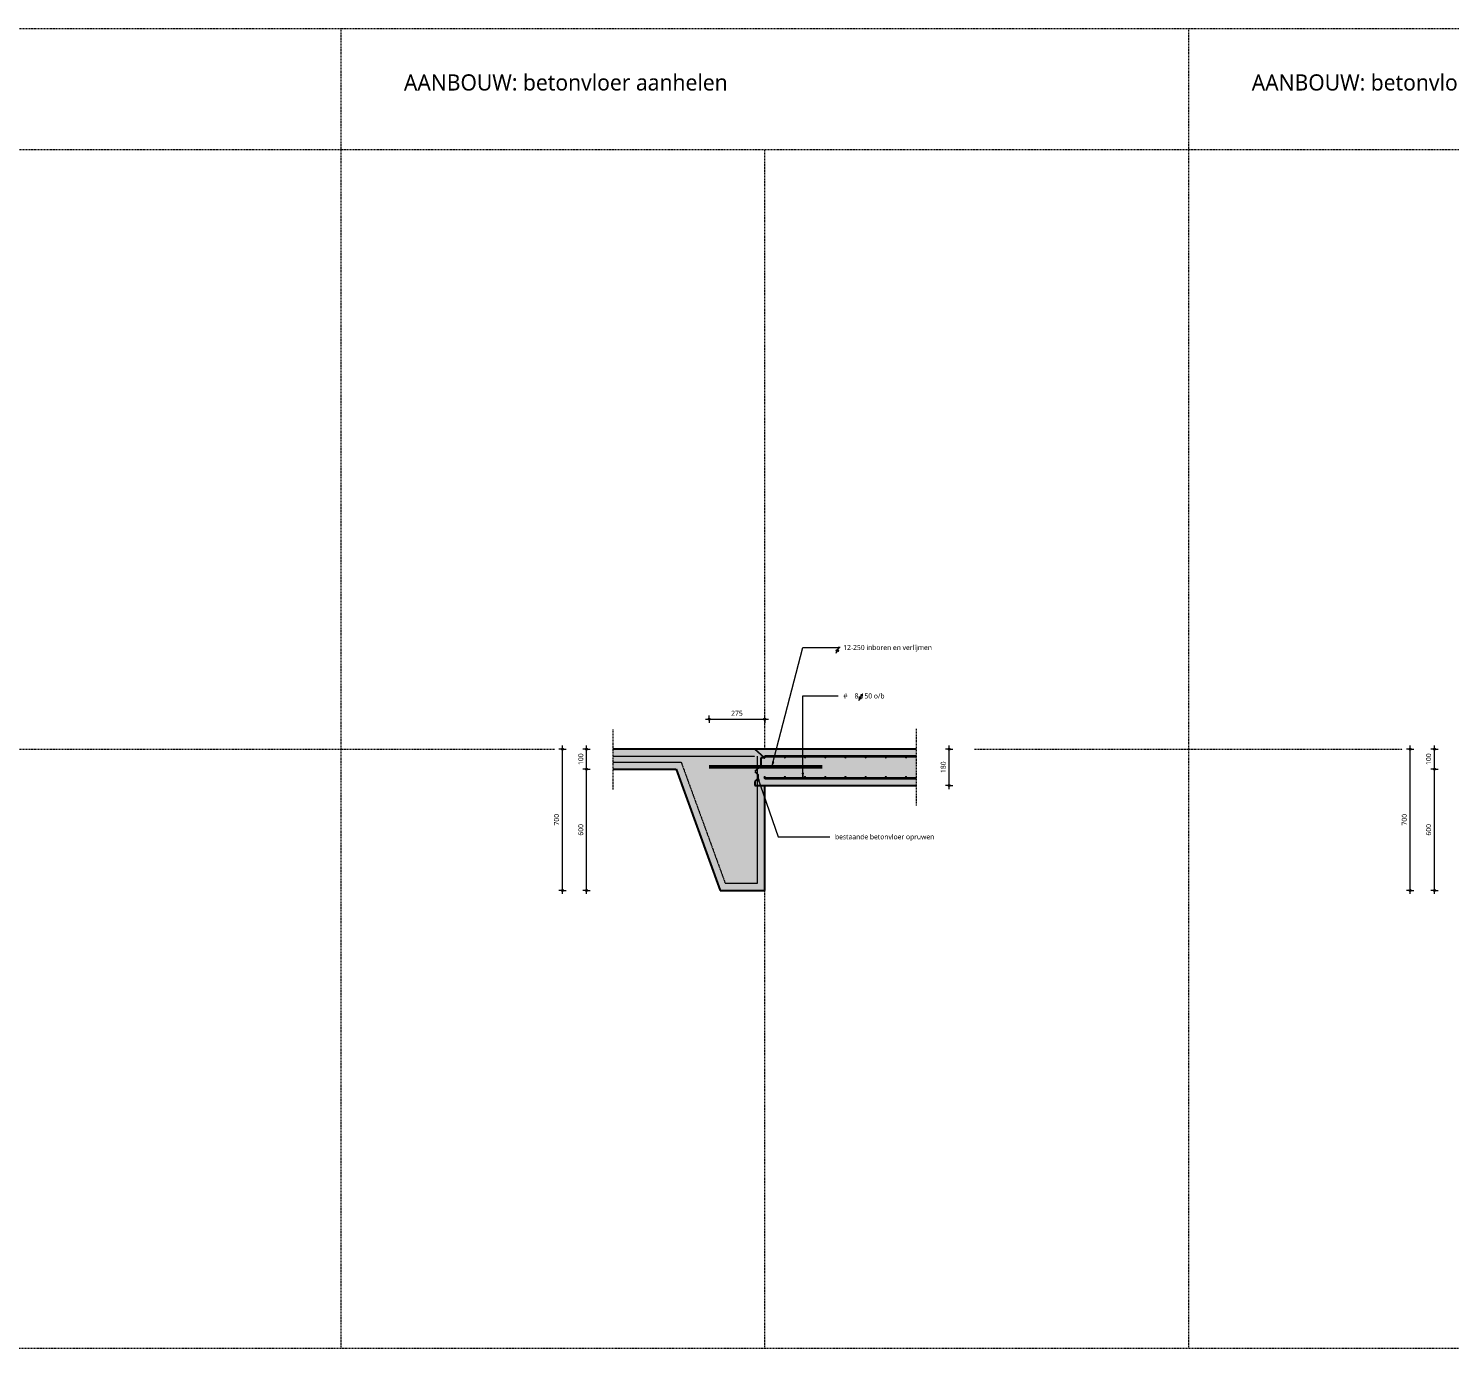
# Model space of a CAD drawing. Header units: millimetres. Extents: x -14163 to 55687, y -143 to 37302.
# Drawn here: x 7939 to 14980, y 7560 to 14100 of the extents above; entities that cross this region are included whole.
import ezdxf

# ---------------------------------------------------------------- set-up
doc = ezdxf.new("R2010")
doc.units = ezdxf.units.MM
doc.linetypes.add('MV_center', pattern=[15, 6, -3, 3, -3])
doc.linetypes.add('MV_hidden', pattern=[3.75, 2.5, -1.25])
for name, color, linetype, lineweight in [('A-ANNO-DIMS', 211, 'Continuous', 13), ('A-ANNO-DIMS-10', 211, 'Continuous', 13), ('A-ANNO-NOTE', 131, 'Continuous', 18), ('A-DETL', 90, 'Continuous', 13), ('A-DETL-GENF', 92, 'Continuous', 18), ('G-ANNO-TEXT', 231, 'Continuous', 13)]:
    doc.layers.add(name, color=color, linetype=linetype, lineweight=lineweight)
doc.styles.add('Segoe UI_3', font='segoeui.ttf', dxfattribs={"height": 25})
doc.styles.add('Segoe UI_5', font='segoeui.ttf', dxfattribs={"height": 80})
doc.dimstyles.new('2_5_mm', dxfattribs={"dimscale": 304.8, "dimtxt": 26.184099, "dimasz": 0.032808, "dimexe": 0.059055, "dimexo": 0.0625, "dimgap": 0.029528, "dimtad": 1, "dimdec": 0, "dimzin": 0, "dimdsep": 46, "dimtxsty": 'Segoe UI_3', "dimblk1": 'DOTBLANK', "dimblk2": 'DOTBLANK', "dimsah": 1, "dimcen": 0.09, "dimdle": 0.059055, "dimazin": 0, "dimtfac": 1, "dimtdec": 4, "dimtix": 1, "dimtmove": 0, "dimatfit": 3, "dimfxl": 0.059055, "dimfxlon": 1, "dimtvp": 1, "dimtfill": 1, "dimtolj": 1, "dimtzin": 0, "dimarcsym": 2})

# ---------------------------------------------------------------- blocks, each defined once
blk = doc.blocks.new('NLRS_00_DI_maskeer - Type 1-4234800-Details Constructie')
at = {"layer": 'A-DETL-GENF', "linetype": 'MV_center'}
blk.add_line((-100, 0), (200, 0), dxfattribs=at)
blk = doc.blocks.new('NLRS_00_DI_maskeer - Type 1-4234829-Details Constructie')
at = {"layer": 'A-DETL-GENF', "linetype": 'MV_center'}
blk.add_line((280, 0), (-100, 0), dxfattribs=at)
blk = doc.blocks.new('DIMBLOCK61-Details Constructie')
at = {"layer": 'A-ANNO-DIMS-10'}
for p, q in [((12500.6, 10529.9), (12482.6, 10529.9)), ((12500.6, 10331.9), (12500.6, 10547.9)), ((12500.6, 10529.9), (12518.6, 10529.9)), ((12500.6, 10349.9), (12482.6, 10349.9)), ((12500.6, 10349.9), (12518.6, 10349.9))]:
    blk.add_line(p, q, dxfattribs=at)
for centre in [(12500.6, 10529.9), (12500.6, 10349.9)]:
    blk.add_circle(centre, 5, dxfattribs=at)
at = {"layer": 'A-ANNO-DIMS-10', "color": 0, "insert": (12459, 10411.3), "char_height": 25, "width": 68.555, "attachment_point": 1, "rotation": 90, "line_spacing_factor": 1.142579, "style": 'Segoe UI_3', "bg_fill": 3, "box_fill_scale": 1.25, "bg_fill_color": 9, "bg_fill_true_color": 13158600, "bg_fill_transparency": 0}
blk.add_mtext('180', dxfattribs=at)
blk = doc.blocks.new('_DotBlank')
at = {"color": 0, "linetype": 'ByBlock', "lineweight": -2}
blk.add_line((-0.5, 0), (-1, 0), dxfattribs=at)
blk.add_circle((0, 0), 0.5, dxfattribs=at)
blk = doc.blocks.new('DIMBLOCK62-Details Constructie')
at = {"layer": 'A-ANNO-DIMS-10'}
for p, q in [((10584.7, 10529.9), (10566.7, 10529.9)), ((10584.7, 9811.9), (10584.7, 10547.9)), ((10584.7, 10529.9), (10602.7, 10529.9)), ((10584.7, 9829.9), (10566.7, 9829.9)), ((10584.7, 9829.9), (10602.7, 9829.9))]:
    blk.add_line(p, q, dxfattribs=at)
for centre in [(10584.7, 10529.9), (10584.7, 9829.9)]:
    blk.add_circle(centre, 5, dxfattribs=at)
at = {"layer": 'A-ANNO-DIMS-10', "color": 0, "insert": (10543.1, 10151.3), "char_height": 25, "width": 68.555, "attachment_point": 1, "rotation": 90, "line_spacing_factor": 1.142579, "style": 'Segoe UI_3', "bg_fill": 3, "box_fill_scale": 1.25, "bg_fill_color": 9, "bg_fill_true_color": 13158600, "bg_fill_transparency": 0}
blk.add_mtext('700', dxfattribs=at)
blk = doc.blocks.new('DIMBLOCK63-Details Constructie')
at = {"layer": 'A-ANNO-DIMS-10'}
for p, q in [((10704.7, 10429.9), (10686.7, 10429.9)), ((10704.7, 9811.9), (10704.7, 10429.9)), ((10704.7, 10429.9), (10722.7, 10429.9)), ((10704.7, 9829.9), (10686.7, 9829.9)), ((10704.7, 9829.9), (10722.7, 9829.9))]:
    blk.add_line(p, q, dxfattribs=at)
for centre in [(10704.7, 10429.9), (10704.7, 9829.9)]:
    blk.add_circle(centre, 5, dxfattribs=at)
at = {"layer": 'A-ANNO-DIMS-10', "color": 0, "insert": (10663.1, 10101.3), "char_height": 25, "width": 68.555, "attachment_point": 1, "rotation": 90, "line_spacing_factor": 1.142579, "style": 'Segoe UI_3', "bg_fill": 3, "box_fill_scale": 1.25, "bg_fill_color": 9, "bg_fill_true_color": 13158600, "bg_fill_transparency": 0}
blk.add_mtext('600', dxfattribs=at)
blk = doc.blocks.new('DIMBLOCK64-Details Constructie')
at = {"layer": 'A-ANNO-DIMS-10'}
for p, q in [((10704.7, 10529.9), (10686.7, 10529.9)), ((10704.7, 10429.9), (10704.7, 10547.9)), ((10704.7, 10529.9), (10722.7, 10529.9)), ((10704.7, 10429.9), (10686.7, 10429.9)), ((10704.7, 10429.9), (10722.7, 10429.9))]:
    blk.add_line(p, q, dxfattribs=at)
for centre in [(10704.7, 10529.9), (10704.7, 10429.9)]:
    blk.add_circle(centre, 5, dxfattribs=at)
at = {"layer": 'A-ANNO-DIMS-10', "color": 0, "insert": (10663.1, 10451.3), "char_height": 25, "width": 68.555, "attachment_point": 1, "rotation": 90, "line_spacing_factor": 1.142579, "style": 'Segoe UI_3', "bg_fill": 3, "box_fill_scale": 1.25, "bg_fill_color": 9, "bg_fill_true_color": 13158600, "bg_fill_transparency": 0}
blk.add_mtext('100', dxfattribs=at)
blk = doc.blocks.new('28_GA_symbool_wapening - Type 1-3658680-Details Constructie')
at = {"layer": 'A-ANNO-NOTE'}
for p, q in [((-0.63, -1.22), (0.93, 1.8)), ((1.12, 1.19), (0.11, 1.19)), ((1.33, 1.6), (0.32, 1.6))]:
    blk.add_line(p, q, dxfattribs=at)
blk.add_circle((0, 0), 0.541, dxfattribs=at)
blk = doc.blocks.new('DIMBLOCK65-Details Constructie')
at = {"layer": 'A-ANNO-DIMS-10'}
for p, q in [((11294, 10678.1), (11605, 10678.1)), ((11312, 10678.1), (11312, 10696.1)), ((11312, 10678.1), (11312, 10660.1)), ((11587, 10678.1), (11587, 10696.1)), ((11587, 10678.1), (11587, 10660.1))]:
    blk.add_line(p, q, dxfattribs=at)
for centre in [(11312, 10678.1), (11587, 10678.1)]:
    blk.add_circle(centre, 5, dxfattribs=at)
at = {"layer": 'A-ANNO-DIMS-10', "color": 0, "insert": (11420.9, 10719.8), "char_height": 25, "width": 68.555, "attachment_point": 1, "line_spacing_factor": 1.142579, "style": 'Segoe UI_3', "bg_fill": 3, "box_fill_scale": 1.25, "bg_fill_color": 9, "bg_fill_true_color": 13158600, "bg_fill_transparency": 0}
blk.add_mtext('275', dxfattribs=at)
blk = doc.blocks.new('DIMBLOCK72-Details Constructie')
at = {"layer": 'A-ANNO-DIMS-10'}
for p, q in [((14784.7, 10529.9), (14766.7, 10529.9)), ((14784.7, 9811.9), (14784.7, 10547.9)), ((14784.7, 10529.9), (14802.7, 10529.9)), ((14784.7, 9829.9), (14766.7, 9829.9)), ((14784.7, 9829.9), (14802.7, 9829.9))]:
    blk.add_line(p, q, dxfattribs=at)
for centre in [(14784.7, 10529.9), (14784.7, 9829.9)]:
    blk.add_circle(centre, 5, dxfattribs=at)
at = {"layer": 'A-ANNO-DIMS-10', "color": 0, "insert": (14743.1, 10151.3), "char_height": 25, "width": 68.555, "attachment_point": 1, "rotation": 90, "line_spacing_factor": 1.142579, "style": 'Segoe UI_3', "bg_fill": 3, "box_fill_scale": 1.25, "bg_fill_color": 9, "bg_fill_true_color": 13158600, "bg_fill_transparency": 0}
blk.add_mtext('700', dxfattribs=at)
blk = doc.blocks.new('DIMBLOCK73-Details Constructie')
at = {"layer": 'A-ANNO-DIMS-10'}
for p, q in [((14904.7, 10429.9), (14886.7, 10429.9)), ((14904.7, 9811.9), (14904.7, 10429.9)), ((14904.7, 10429.9), (14922.7, 10429.9)), ((14904.7, 9829.9), (14886.7, 9829.9)), ((14904.7, 9829.9), (14922.7, 9829.9))]:
    blk.add_line(p, q, dxfattribs=at)
for centre in [(14904.7, 10429.9), (14904.7, 9829.9)]:
    blk.add_circle(centre, 5, dxfattribs=at)
at = {"layer": 'A-ANNO-DIMS-10', "color": 0, "insert": (14863.1, 10101.3), "char_height": 25, "width": 68.555, "attachment_point": 1, "rotation": 90, "line_spacing_factor": 1.142579, "style": 'Segoe UI_3', "bg_fill": 3, "box_fill_scale": 1.25, "bg_fill_color": 9, "bg_fill_true_color": 13158600, "bg_fill_transparency": 0}
blk.add_mtext('600', dxfattribs=at)
blk = doc.blocks.new('DIMBLOCK74-Details Constructie')
at = {"layer": 'A-ANNO-DIMS-10'}
for p, q in [((14904.7, 10529.9), (14886.7, 10529.9)), ((14904.7, 10429.9), (14904.7, 10547.9)), ((14904.7, 10529.9), (14922.7, 10529.9)), ((14904.7, 10429.9), (14886.7, 10429.9)), ((14904.7, 10429.9), (14922.7, 10429.9))]:
    blk.add_line(p, q, dxfattribs=at)
for centre in [(14904.7, 10529.9), (14904.7, 10429.9)]:
    blk.add_circle(centre, 5, dxfattribs=at)
at = {"layer": 'A-ANNO-DIMS-10', "color": 0, "insert": (14863.1, 10451.3), "char_height": 25, "width": 68.555, "attachment_point": 1, "rotation": 90, "line_spacing_factor": 1.142579, "style": 'Segoe UI_3', "bg_fill": 3, "box_fill_scale": 1.25, "bg_fill_color": 9, "bg_fill_true_color": 13158600, "bg_fill_transparency": 0}
blk.add_mtext('100', dxfattribs=at)

msp = doc.modelspace()

# ---------------------------------------------------------------- hatches: boundary and pattern name
at = {"layer": 'A-DETL-GENF'}
for color, points in [(10, [(11367, 9829.9), (11587, 9829.9), (11587, 10349.9), (11538.7, 10349.9), (11538.7, 10369.9), (11552.9, 10384), (11552.9, 10404), (11538.7, 10418.1), (11567, 10446.4), (11567, 10486.4), (11587, 10486.4), (11586.4, 10486.9), (11586, 10487), (11585, 10487.4), (11584.2, 10488), (11583.5, 10488.9), (11583, 10490), (11538.7, 10529.9), (10837, 10529.9), (10837, 10429.9), (11148.6, 10429.9), (11227.7, 10212.5)]), (7, [(11587, 10486.9), (11588, 10487), (11589, 10487.4), (11589.8, 10488), (11590.5, 10488.9), (11590.9, 10489.8), (11591, 10490.9), (11590.9, 10491.9), (11590.5, 10492.9), (11589.8, 10493.7), (11589, 10494.3), (11588, 10494.7), (11587, 10494.9), (11586, 10494.7), (11585, 10494.3), (11584.2, 10493.7), (11583.5, 10492.9), (11583.1, 10491.9), (11583, 10490.9), (11583.1, 10489.8), (11583.5, 10488.9), (11584.2, 10488), (11585, 10487.4), (11586, 10487)]), (7, [(11687, 10486.9), (11688, 10487), (11689, 10487.4), (11689.8, 10488), (11690.5, 10488.9), (11690.9, 10489.8), (11691, 10490.9), (11690.9, 10491.9), (11690.5, 10492.9), (11689.8, 10493.7), (11689, 10494.3), (11688, 10494.7), (11687, 10494.9), (11686, 10494.7), (11685, 10494.3), (11684.2, 10493.7), (11683.5, 10492.9), (11683.1, 10491.9), (11683, 10490.9), (11683.1, 10489.8), (11683.5, 10488.9), (11684.2, 10488), (11685, 10487.4), (11686, 10487)]), (7, [(11787, 10486.9), (11788, 10487), (11789, 10487.4), (11789.8, 10488), (11790.5, 10488.9), (11790.9, 10489.8), (11791, 10490.9), (11790.9, 10491.9), (11790.5, 10492.9), (11789.8, 10493.7), (11789, 10494.3), (11788, 10494.7), (11787, 10494.9), (11786, 10494.7), (11785, 10494.3), (11784.2, 10493.7), (11783.5, 10492.9), (11783.1, 10491.9), (11783, 10490.9), (11783.1, 10489.8), (11783.5, 10488.9), (11784.2, 10488), (11785, 10487.4), (11786, 10487)]), (7, [(11887, 10486.9), (11888, 10487), (11889, 10487.4), (11889.8, 10488), (11890.5, 10488.9), (11890.9, 10489.8), (11891, 10490.9), (11890.9, 10491.9), (11890.5, 10492.9), (11889.8, 10493.7), (11889, 10494.3), (11888, 10494.7), (11887, 10494.9), (11886, 10494.7), (11885, 10494.3), (11884.2, 10493.7), (11883.5, 10492.9), (11883.1, 10491.9), (11883, 10490.9), (11883.1, 10489.8), (11883.5, 10488.9), (11884.2, 10488), (11885, 10487.4), (11886, 10487)]), (7, [(11987, 10486.9), (11988, 10487), (11989, 10487.4), (11989.8, 10488), (11990.5, 10488.9), (11990.9, 10489.8), (11991, 10490.9), (11990.9, 10491.9), (11990.5, 10492.9), (11989.8, 10493.7), (11989, 10494.3), (11988, 10494.7), (11987, 10494.9), (11986, 10494.7), (11985, 10494.3), (11984.2, 10493.7), (11983.5, 10492.9), (11983.1, 10491.9), (11983, 10490.9), (11983.1, 10489.8), (11983.5, 10488.9), (11984.2, 10488), (11985, 10487.4), (11986, 10487)]), (7, [(12087, 10486.9), (12088, 10487), (12089, 10487.4), (12089.8, 10488), (12090.5, 10488.9), (12090.9, 10489.8), (12091, 10490.9), (12090.9, 10491.9), (12090.5, 10492.9), (12089.8, 10493.7), (12089, 10494.3), (12088, 10494.7), (12087, 10494.9), (12086, 10494.7), (12085, 10494.3), (12084.2, 10493.7), (12083.5, 10492.9), (12083.1, 10491.9), (12083, 10490.9), (12083.1, 10489.8), (12083.5, 10488.9), (12084.2, 10488), (12085, 10487.4), (12086, 10487)]), (7, [(12187, 10486.9), (12188, 10487), (12189, 10487.4), (12189.8, 10488), (12190.5, 10488.9), (12190.9, 10489.8), (12191, 10490.9), (12190.9, 10491.9), (12190.5, 10492.9), (12189.8, 10493.7), (12189, 10494.3), (12188, 10494.7), (12187, 10494.9), (12186, 10494.7), (12185, 10494.3), (12184.2, 10493.7), (12183.5, 10492.9), (12183.1, 10491.9), (12183, 10490.9), (12183.1, 10489.8), (12183.5, 10488.9), (12184.2, 10488), (12185, 10487.4), (12186, 10487)]), (7, [(12287, 10486.9), (12288, 10487), (12289, 10487.4), (12289.8, 10488), (12290.5, 10488.9), (12290.9, 10489.8), (12291, 10490.9), (12290.9, 10491.9), (12290.5, 10492.9), (12289.8, 10493.7), (12289, 10494.3), (12288, 10494.7), (12287, 10494.9), (12286, 10494.7), (12285, 10494.3), (12284.2, 10493.7), (12283.5, 10492.9), (12283.1, 10491.9), (12283, 10490.9), (12283.1, 10489.8), (12283.5, 10488.9), (12284.2, 10488), (12285, 10487.4), (12286, 10487)]), (7, [(11587, 10384.9), (11588, 10385), (11589, 10385.4), (11589.8, 10386), (11590.5, 10386.9), (11590.9, 10387.8), (11591, 10388.9), (11590.9, 10389.9), (11590.5, 10390.9), (11589.8, 10391.7), (11589, 10392.3), (11588, 10392.7), (11587, 10392.9), (11586, 10392.7), (11585, 10392.3), (11584.2, 10391.7), (11583.5, 10390.9), (11583.1, 10389.9), (11583, 10388.9), (11583.1, 10387.8), (11583.5, 10386.9), (11584.2, 10386), (11585, 10385.4), (11586, 10385)]), (7, [(11687, 10384.9), (11688, 10385), (11689, 10385.4), (11689.8, 10386), (11690.5, 10386.9), (11690.9, 10387.8), (11691, 10388.9), (11690.9, 10389.9), (11690.5, 10390.9), (11689.8, 10391.7), (11689, 10392.3), (11688, 10392.7), (11687, 10392.9), (11686, 10392.7), (11685, 10392.3), (11684.2, 10391.7), (11683.5, 10390.9), (11683.1, 10389.9), (11683, 10388.9), (11683.1, 10387.8), (11683.5, 10386.9), (11684.2, 10386), (11685, 10385.4), (11686, 10385)]), (7, [(11787, 10384.9), (11788, 10385), (11789, 10385.4), (11789.8, 10386), (11790.5, 10386.9), (11790.9, 10387.8), (11791, 10388.9), (11790.9, 10389.9), (11790.5, 10390.9), (11789.8, 10391.7), (11789, 10392.3), (11788, 10392.7), (11787, 10392.9), (11786, 10392.7), (11785, 10392.3), (11784.2, 10391.7), (11783.5, 10390.9), (11783.1, 10389.9), (11783, 10388.9), (11783.1, 10387.8), (11783.5, 10386.9), (11784.2, 10386), (11785, 10385.4), (11786, 10385)]), (7, [(11887, 10384.9), (11888, 10385), (11889, 10385.4), (11889.8, 10386), (11890.5, 10386.9), (11890.9, 10387.8), (11891, 10388.9), (11890.9, 10389.9), (11890.5, 10390.9), (11889.8, 10391.7), (11889, 10392.3), (11888, 10392.7), (11887, 10392.9), (11886, 10392.7), (11885, 10392.3), (11884.2, 10391.7), (11883.5, 10390.9), (11883.1, 10389.9), (11883, 10388.9), (11883.1, 10387.8), (11883.5, 10386.9), (11884.2, 10386), (11885, 10385.4), (11886, 10385)]), (7, [(11987, 10384.9), (11988, 10385), (11989, 10385.4), (11989.8, 10386), (11990.5, 10386.9), (11990.9, 10387.8), (11991, 10388.9), (11990.9, 10389.9), (11990.5, 10390.9), (11989.8, 10391.7), (11989, 10392.3), (11988, 10392.7), (11987, 10392.9), (11986, 10392.7), (11985, 10392.3), (11984.2, 10391.7), (11983.5, 10390.9), (11983.1, 10389.9), (11983, 10388.9), (11983.1, 10387.8), (11983.5, 10386.9), (11984.2, 10386), (11985, 10385.4), (11986, 10385)]), (7, [(12087, 10384.9), (12088, 10385), (12089, 10385.4), (12089.8, 10386), (12090.5, 10386.9), (12090.9, 10387.8), (12091, 10388.9), (12090.9, 10389.9), (12090.5, 10390.9), (12089.8, 10391.7), (12089, 10392.3), (12088, 10392.7), (12087, 10392.9), (12086, 10392.7), (12085, 10392.3), (12084.2, 10391.7), (12083.5, 10390.9), (12083.1, 10389.9), (12083, 10388.9), (12083.1, 10387.8), (12083.5, 10386.9), (12084.2, 10386), (12085, 10385.4), (12086, 10385)]), (7, [(12187, 10384.9), (12188, 10385), (12189, 10385.4), (12189.8, 10386), (12190.5, 10386.9), (12190.9, 10387.8), (12191, 10388.9), (12190.9, 10389.9), (12190.5, 10390.9), (12189.8, 10391.7), (12189, 10392.3), (12188, 10392.7), (12187, 10392.9), (12186, 10392.7), (12185, 10392.3), (12184.2, 10391.7), (12183.5, 10390.9), (12183.1, 10389.9), (12183, 10388.9), (12183.1, 10387.8), (12183.5, 10386.9), (12184.2, 10386), (12185, 10385.4), (12186, 10385)]), (7, [(12287, 10384.9), (12288, 10385), (12289, 10385.4), (12289.8, 10386), (12290.5, 10386.9), (12290.9, 10387.8), (12291, 10388.9), (12290.9, 10389.9), (12290.5, 10390.9), (12289.8, 10391.7), (12289, 10392.3), (12288, 10392.7), (12287, 10392.9), (12286, 10392.7), (12285, 10392.3), (12284.2, 10391.7), (12283.5, 10390.9), (12283.1, 10389.9), (12283, 10388.9), (12283.1, 10387.8), (12283.5, 10386.9), (12284.2, 10386), (12285, 10385.4), (12286, 10385)])]:
    msp.add_hatch(color=color, dxfattribs=at).paths.add_polyline_path(points)
h = msp.add_hatch(color=9, dxfattribs=at)
h.paths.add_polyline_path([(11538.7, 10349.9), (12337, 10349.9), (12337, 10529.9), (11538.7, 10529.9), (11583.1, 10489.9), (11583, 10490.9), (11583.1, 10491.9), (11583.5, 10492.9), (11584.2, 10493.7), (11585, 10494.3), (11586, 10494.7), (11587, 10494.9), (11588, 10494.7), (11589, 10494.3), (11589.8, 10493.7), (11590.5, 10492.9), (11590.9, 10491.9), (11591, 10490.9), (11590.9, 10489.8), (11590.5, 10488.9), (11589.8, 10488), (11589, 10487.4), (11588, 10487), (11586.9, 10486.9), (11586.5, 10486.9), (11587, 10486.4), (11567, 10486.4), (11567, 10446.4), (11538.7, 10418.1), (11552.9, 10404), (11552.9, 10384), (11538.7, 10369.9)])
h.paths.add_polyline_path([(11687, 10384.9), (11686, 10385), (11685, 10385.4), (11684.2, 10386), (11683.5, 10386.9), (11683.1, 10387.8), (11683, 10388.9), (11683.1, 10389.9), (11683.5, 10390.9), (11684.2, 10391.7), (11685, 10392.3), (11686, 10392.7), (11687, 10392.9), (11688, 10392.7), (11689, 10392.3), (11689.8, 10391.7), (11690.5, 10390.9), (11690.9, 10389.9), (11691, 10388.9), (11690.9, 10387.8), (11690.5, 10386.9), (11689.8, 10386), (11689, 10385.4), (11688, 10385)])
h.paths.add_polyline_path([(12187, 10384.9), (12186, 10385), (12185, 10385.4), (12184.2, 10386), (12183.5, 10386.9), (12183.1, 10387.8), (12183, 10388.9), (12183.1, 10389.9), (12183.5, 10390.9), (12184.2, 10391.7), (12185, 10392.3), (12186, 10392.7), (12187, 10392.9), (12188, 10392.7), (12189, 10392.3), (12189.8, 10391.7), (12190.5, 10390.9), (12190.9, 10389.9), (12191, 10388.9), (12190.9, 10387.8), (12190.5, 10386.9), (12189.8, 10386), (12188.7, 10385.3), (12188, 10385)])
h.paths.add_polyline_path([(12287, 10384.9), (12286, 10385), (12285, 10385.4), (12284.2, 10386), (12283.5, 10386.9), (12283.1, 10387.8), (12283, 10388.9), (12283.1, 10389.9), (12283.5, 10390.9), (12284.2, 10391.7), (12285, 10392.3), (12286, 10392.7), (12287, 10392.9), (12288, 10392.7), (12289, 10392.3), (12289.8, 10391.7), (12290.5, 10390.9), (12290.9, 10389.9), (12291, 10388.9), (12290.9, 10387.8), (12290.5, 10386.9), (12289.8, 10386), (12289, 10385.4), (12288, 10385)])
h.paths.add_polyline_path([(11987, 10384.9), (11986, 10385), (11985, 10385.4), (11984.2, 10386), (11983.5, 10386.9), (11983.1, 10387.8), (11983, 10388.9), (11983.1, 10389.9), (11983.5, 10390.9), (11984.2, 10391.7), (11985, 10392.3), (11986, 10392.7), (11987, 10392.9), (11988, 10392.7), (11989, 10392.3), (11989.8, 10391.7), (11990.5, 10390.9), (11990.9, 10389.9), (11991, 10388.9), (11990.9, 10387.8), (11990.5, 10386.9), (11989.8, 10386), (11989, 10385.4), (11988, 10385)])
h.paths.add_polyline_path([(11887, 10384.9), (11886, 10385), (11885, 10385.4), (11884.2, 10386), (11883.5, 10386.9), (11883.1, 10387.8), (11883, 10388.9), (11883.1, 10389.9), (11883.5, 10390.9), (11884.2, 10391.7), (11885, 10392.3), (11886, 10392.7), (11887, 10392.9), (11888, 10392.7), (11889, 10392.3), (11889.8, 10391.7), (11890.5, 10390.9), (11890.9, 10389.9), (11891, 10388.9), (11890.9, 10387.8), (11890.5, 10386.9), (11889.8, 10386), (11889, 10385.4), (11888, 10385)])
h.paths.add_polyline_path([(11787, 10384.9), (11786, 10385), (11785, 10385.4), (11784.2, 10386), (11783.5, 10386.9), (11783.1, 10387.8), (11783, 10388.9), (11783.1, 10389.9), (11783.5, 10390.9), (11784.2, 10391.7), (11785, 10392.3), (11786, 10392.7), (11787, 10392.9), (11788, 10392.7), (11789, 10392.3), (11789.8, 10391.7), (11790.5, 10390.9), (11790.9, 10389.9), (11791, 10388.9), (11790.9, 10387.8), (11790.5, 10386.9), (11789.8, 10386), (11789, 10385.4), (11788, 10385)])
h.paths.add_polyline_path([(11587, 10384.9), (11586, 10385), (11585, 10385.4), (11584.2, 10386), (11583.5, 10386.9), (11583.1, 10387.8), (11583, 10388.9), (11583.1, 10389.9), (11583.5, 10390.9), (11584.2, 10391.7), (11585, 10392.3), (11586, 10392.7), (11587, 10392.9), (11588, 10392.7), (11589, 10392.3), (11589.8, 10391.7), (11590.5, 10390.9), (11590.9, 10389.9), (11591, 10388.9), (11590.9, 10387.8), (11590.5, 10386.9), (11589.8, 10386), (11589, 10385.4), (11588, 10385)])
h.paths.add_polyline_path([(12087, 10384.9), (12086, 10385), (12085, 10385.4), (12084.2, 10386), (12083.5, 10386.9), (12083.1, 10387.8), (12083, 10388.9), (12083.1, 10389.9), (12083.5, 10390.9), (12084.2, 10391.7), (12085, 10392.3), (12086, 10392.7), (12087, 10392.9), (12088, 10392.7), (12089, 10392.3), (12089.8, 10391.7), (12090.5, 10390.9), (12090.9, 10389.9), (12091, 10388.9), (12090.9, 10387.8), (12090.5, 10386.9), (12089.8, 10386), (12089, 10385.4), (12088, 10385)])
h.paths.add_polyline_path([(12187, 10486.9), (12186, 10487), (12185, 10487.4), (12184.2, 10488), (12183.5, 10488.9), (12183.1, 10489.8), (12183, 10490.9), (12183.1, 10491.9), (12183.5, 10492.9), (12184.2, 10493.7), (12185, 10494.3), (12186, 10494.7), (12187, 10494.9), (12188, 10494.7), (12189, 10494.3), (12189.8, 10493.7), (12190.5, 10492.9), (12190.9, 10491.9), (12191, 10490.9), (12190.9, 10489.8), (12190.5, 10488.9), (12189.8, 10488), (12189, 10487.4), (12188, 10487)])
h.paths.add_polyline_path([(12087, 10486.9), (12086, 10487), (12085, 10487.4), (12084.2, 10488), (12083.5, 10488.9), (12083.1, 10489.8), (12083, 10490.9), (12083.1, 10491.9), (12083.5, 10492.9), (12084.2, 10493.7), (12085, 10494.3), (12086, 10494.7), (12087, 10494.9), (12088, 10494.7), (12089, 10494.3), (12089.8, 10493.7), (12090.5, 10492.9), (12090.9, 10491.9), (12091, 10490.9), (12090.9, 10489.8), (12090.5, 10488.9), (12089.8, 10488), (12089, 10487.4), (12088, 10487)])
h.paths.add_polyline_path([(12287, 10486.9), (12286, 10487), (12285, 10487.4), (12284.2, 10488), (12283.5, 10488.9), (12283.1, 10489.8), (12283, 10490.9), (12283.1, 10491.9), (12283.5, 10492.9), (12284.2, 10493.7), (12285, 10494.3), (12286, 10494.7), (12287, 10494.9), (12288, 10494.7), (12289, 10494.3), (12289.8, 10493.7), (12290.5, 10492.9), (12290.9, 10491.9), (12291, 10490.9), (12290.9, 10489.8), (12290.5, 10488.9), (12289.8, 10488), (12289, 10487.4), (12288, 10487)])
h.paths.add_polyline_path([(11987, 10486.9), (11986, 10487), (11985, 10487.4), (11984.2, 10488), (11983.5, 10488.9), (11983.1, 10489.8), (11983, 10490.9), (11983.1, 10491.9), (11983.5, 10492.9), (11984.2, 10493.7), (11985, 10494.3), (11986, 10494.7), (11987, 10494.9), (11988, 10494.7), (11989, 10494.3), (11989.8, 10493.7), (11990.5, 10492.9), (11990.9, 10491.9), (11991, 10490.9), (11990.9, 10489.8), (11990.5, 10488.9), (11989.8, 10488), (11989, 10487.4), (11988, 10487)])
h.paths.add_polyline_path([(11887, 10486.9), (11886, 10487), (11885, 10487.4), (11884.2, 10488), (11883.5, 10488.9), (11883.1, 10489.8), (11883, 10490.9), (11883.1, 10491.9), (11883.5, 10492.9), (11884.2, 10493.7), (11885, 10494.3), (11886, 10494.7), (11887, 10494.9), (11888, 10494.7), (11889, 10494.3), (11889.8, 10493.7), (11890.5, 10492.9), (11890.9, 10491.9), (11891, 10490.9), (11890.9, 10489.8), (11890.5, 10488.9), (11889.8, 10488), (11889, 10487.4), (11888, 10487)])
h.paths.add_polyline_path([(11787, 10486.9), (11786, 10487), (11785, 10487.4), (11784.2, 10488), (11783.5, 10488.9), (11783.1, 10489.8), (11783, 10490.9), (11783.1, 10491.9), (11783.5, 10492.9), (11784.2, 10493.7), (11785, 10494.3), (11786, 10494.7), (11787, 10494.9), (11788, 10494.7), (11789, 10494.3), (11789.8, 10493.7), (11790.5, 10492.9), (11790.9, 10491.9), (11791, 10490.9), (11790.9, 10489.8), (11790.5, 10488.9), (11789.8, 10488), (11789, 10487.4), (11788, 10487)])
h.paths.add_polyline_path([(11687, 10486.9), (11686, 10487), (11685, 10487.4), (11684.2, 10488), (11683.5, 10488.9), (11683.1, 10489.8), (11683, 10490.9), (11683.1, 10491.9), (11683.5, 10492.9), (11684.2, 10493.7), (11685, 10494.3), (11686, 10494.7), (11687, 10494.9), (11688, 10494.7), (11689, 10494.3), (11689.8, 10493.7), (11690.5, 10492.9), (11690.9, 10491.9), (11691, 10490.9), (11690.9, 10489.8), (11690.5, 10488.9), (11689.8, 10488), (11689, 10487.4), (11688, 10487)])
at = {"layer": 'G-ANNO-TEXT'}
for points in [[(11624.5, 10448.6), (11632, 10465.3), (11625.9, 10466.9)], [(11551.6, 10390.1), (11554.5, 10372.1), (11560.5, 10374.1)], [(11775.3, 10392), (11778.5, 10410), (11772.2, 10410)]]:
    msp.add_hatch(color=7, dxfattribs=at).paths.add_polyline_path(points)

# ---------------------------------------------------------------- linework, layer by layer
at = {"layer": 'A-DETL', "linetype": 'MV_center', "lineweight": 18}
for p, q in [((5287, 14099.9), (9487, 14099.9)), ((9487, 14099.9), (9487, 7559.9)), ((9487, 14099.9), (9487, 7559.9)), ((9487, 14099.9), (13687, 14099.9)), ((13687, 14099.9), (13687, 7559.9)), ((13687, 14099.9), (13687, 7559.9)), ((13687, 14099.9), (17887, 14099.9)), ((5287, 13499.9), (9487, 13499.9)), ((9487, 13499.9), (13687, 13499.9)), ((11587, 10529.9), (11587, 13499.9)), ((13687, 13499.9), (17887, 13499.9)), ((5287, 10529.9), (9487, 10529.9)), ((9487, 10529.9), (10547.3, 10529.9)), ((12626.7, 10529.9), (13687, 10529.9)), ((13687, 10529.9), (14747.3, 10529.9)), ((11587, 7559.9), (11587, 9829.9)), ((9487, 7559.9), (5287, 7559.9)), ((13687, 7559.9), (9487, 7559.9)), ((17887, 7559.9), (13687, 7559.9))]:
    msp.add_line(p, q, dxfattribs=at)
at = {"layer": 'A-DETL', "lineweight": 25}
for p, q in [((11538.7, 10529.9), (10837, 10529.9)), ((11579.7, 10529.9), (11538.7, 10529.9)), ((11538.7, 10529.9), (11583.1, 10489.9)), ((12337, 10529.9), (11579.7, 10529.9)), ((10837, 10429.9), (11148.6, 10429.9)), ((11148.6, 10429.9), (11367, 9829.9)), ((11567, 10446.4), (11538.7, 10418.1)), ((11587, 10486.4), (11567, 10486.4)), ((11567, 10486.4), (11567, 10446.4)), ((11586.4, 10486.9), (11587, 10486.4)), ((11538.7, 10418.1), (11552.9, 10404)), ((11552.9, 10384), (11538.7, 10369.9)), ((11538.7, 10369.9), (11538.7, 10349.9)), ((11538.7, 10349.9), (12337, 10349.9)), ((11552.9, 10404), (11552.9, 10384)), ((11587, 9829.9), (11587, 10349.9)), ((11367, 9829.9), (11587, 9829.9))]:
    msp.add_line(p, q, dxfattribs=at)
at = {"layer": 'A-DETL', "linetype": 'MV_hidden', "lineweight": 18}
for p, q in [((10837, 10494.9), (11538.7, 10494.9)), ((11552, 10309.9), (11552, 10494.9)), ((10837, 10464.9), (11173.1, 10464.9)), ((11173.1, 10464.9), (11391.5, 9864.9)), ((11552, 9864.9), (11552, 10309.9)), ((11391.5, 9864.9), (11552, 9864.9))]:
    msp.add_line(p, q, dxfattribs=at)
at = {"layer": 'A-DETL', "lineweight": 35}
for p, q in [((11587, 10494.9), (12337, 10494.9)), ((11587, 10384.9), (12337, 10384.9))]:
    msp.add_line(p, q, dxfattribs=at)
at = {"layer": 'A-DETL', "lineweight": 50}
msp.add_line((11312, 10441.4), (11872, 10441.4), dxfattribs=at)
at = {"layer": 'A-DETL', "lineweight": 18}
for centre, start, end in [((11587, 10490.9), 0, 180), ((11587, 10490.9), 180, 0), ((11687, 10490.9), 0, 180), ((11687, 10490.9), 180, 0), ((11787, 10490.9), 0, 180), ((11787, 10490.9), 180, 0), ((11887, 10490.9), 0, 180), ((11887, 10490.9), 180, 0), ((11987, 10490.9), 0, 180), ((11987, 10490.9), 180, 0), ((12087, 10490.9), 0, 180), ((12087, 10490.9), 180, 0), ((12187, 10490.9), 0, 180), ((12187, 10490.9), 180, 0), ((12287, 10490.9), 0, 180), ((12287, 10490.9), 180, 0), ((11587, 10388.9), 0, 180), ((11587, 10388.9), 180, 0), ((11687, 10388.9), 0, 180), ((11687, 10388.9), 180, 0), ((11787, 10388.9), 0, 180), ((11787, 10388.9), 180, 0), ((11887, 10388.9), 0, 180), ((11887, 10388.9), 180, 0), ((11987, 10388.9), 0, 180), ((11987, 10388.9), 180, 0), ((12087, 10388.9), 0, 180), ((12087, 10388.9), 180, 0), ((12187, 10388.9), 0, 180), ((12187, 10388.9), 180, 0), ((12287, 10388.9), 0, 180), ((12287, 10388.9), 180, 0)]:
    msp.add_arc(centre, 4, start, end, dxfattribs=at)
at = {"layer": 'G-ANNO-TEXT', "color": 250}
for p, q in [((11624.5, 10448.6), (11775.3, 11033)), ((11775.3, 11033), (11951.2, 11033)), ((11775.3, 10793), (11951.2, 10793)), ((11775.3, 10392), (11775.3, 10793)), ((11625.9, 10466.9), (11624.5, 10448.6)), ((11624.5, 10448.6), (11632, 10465.3)), ((11632, 10465.3), (11625.9, 10466.9)), ((11551.6, 10390.1), (11554.5, 10372.1)), ((11560.5, 10374.1), (11551.6, 10390.1)), ((11551.6, 10390.1), (11653.7, 10095.3)), ((11554.5, 10372.1), (11560.5, 10374.1)), ((11778.5, 10410), (11772.2, 10410)), ((11772.2, 10410), (11775.3, 10392)), ((11775.3, 10392), (11778.5, 10410)), ((11653.7, 10095.3), (11910.2, 10095.3))]:
    msp.add_line(p, q, dxfattribs=at)

# ---------------------------------------------------------------- block references
at = {"layer": 'A-ANNO-NOTE', "xscale": 10, "yscale": 10, "zscale": 10}
for p in [(11947, 11017.5), (12059.9, 10782.5)]:
    msp.add_blockref('28_GA_symbool_wapening - Type 1-3658680-Details Constructie', p, dxfattribs=at)
at = {"layer": 'A-DETL-GENF', "linetype": 'MV_center', "rotation": 90}
for name, p in [('NLRS_00_DI_maskeer - Type 1-4234800-Details Constructie', (10837, 10429.9)), ('NLRS_00_DI_maskeer - Type 1-4234829-Details Constructie', (12337, 10349.9))]:
    msp.add_blockref(name, p, dxfattribs=at)

# ---------------------------------------------------------------- texts
at = {"layer": 'G-ANNO-TEXT', "color": 7, "attachment_point": 1}
for s, insert, char_height, width, style in [('AANBOUW: betonvloer aanhelen', (9799.8, 13872.3), 80, 2014.641, 'Segoe UI_5'), ('AANBOUW: betonvloer aanhelen', (13999.8, 13872.3), 80, 2014.641, 'Segoe UI_5'), ('12-250 inboren en verlijmen', (11976.2, 11045.5), 25, 532.321, 'Segoe UI_3'), ('#    8-150 o/b', (11976.2, 10805.5), 25, 261.35, 'Segoe UI_3'), ('bestaande betonvloer opruwen', (11935.2, 10107.8), 25, 586.034, 'Segoe UI_3')]:
    msp.add_mtext(s, dxfattribs=dict(at, insert=insert, char_height=char_height, width=width, style=style))

# ---------------------------------------------------------------- dimensions: what is measured, and where the dimension line sits
at = {"layer": 'A-ANNO-DIMS'}
for base, p1, p2, override, picture, middle in [((12500.6, 10529.9), (12482.6, 10349.9), (12482.6, 10529.9), {"dimpost": '<>', "dimfxl": 180}, 'DIMBLOCK61-Details Constructie', (12478.6, 10439.9)), ((10704.7, 10429.9), (10722.7, 9829.9), (10686.7, 10429.9), {"dimpost": '<>', "dimfxl": 601.07903}, 'DIMBLOCK63-Details Constructie', (10682.8, 10129.9)), ((14904.7, 10429.9), (14922.7, 9829.9), (14886.7, 10429.9), {"dimpost": '<>', "dimfxl": 601.07903}, 'DIMBLOCK73-Details Constructie', (14882.8, 10129.9))]:
    dim = msp.add_linear_dim(base=base, p1=p1, p2=p2, angle=90, dimstyle='2_5_mm', override=override, dxfattribs=at)
    dim.commit()
    dim.dimension.update_dxf_attribs({"geometry": picture, "text_midpoint": middle})

# ---------------------------------------------------------------- next in the draw order: dimensions: what is measured, and where the dimension line sits
dim = msp.add_linear_dim(base=(11587, 10678.1), p1=(11312, 10660.1), p2=(11587, 10696.1), dimstyle='2_5_mm', override={"dimpost": '<>', "dimfxl": 277.346354}, dxfattribs=at)
dim.commit()
dim.dimension.update_dxf_attribs({"geometry": 'DIMBLOCK65-Details Constructie', "text_midpoint": (11449.5, 10700.1)})
for base, p1, p2, override, picture, middle in [((10584.7, 10529.9), (10602.7, 9829.9), (10566.7, 10529.9), {"dimpost": '<>', "dimfxl": 700.925103}, 'DIMBLOCK62-Details Constructie', (10562.8, 10179.9)), ((10704.7, 10529.9), (10686.7, 10429.9), (10686.7, 10529.9), {"dimpost": '<>', "dimfxl": 100}, 'DIMBLOCK64-Details Constructie', (10682.7, 10479.9)), ((14784.7, 10529.9), (14802.7, 9829.9), (14766.7, 10529.9), {"dimpost": '<>', "dimfxl": 700.925103}, 'DIMBLOCK72-Details Constructie', (14762.8, 10179.9)), ((14904.7, 10529.9), (14886.7, 10429.9), (14886.7, 10529.9), {"dimpost": '<>', "dimfxl": 100}, 'DIMBLOCK74-Details Constructie', (14882.7, 10479.9))]:
    dim = msp.add_linear_dim(base=base, p1=p1, p2=p2, angle=90, dimstyle='2_5_mm', override=override, dxfattribs=at)
    dim.commit()
    dim.dimension.update_dxf_attribs({"geometry": picture, "text_midpoint": middle})

doc.saveas('drawing.dxf')
